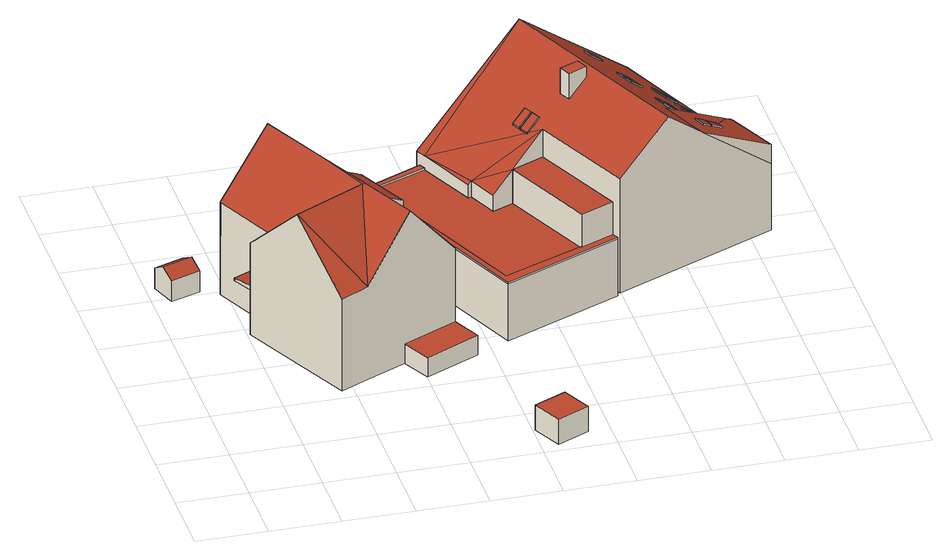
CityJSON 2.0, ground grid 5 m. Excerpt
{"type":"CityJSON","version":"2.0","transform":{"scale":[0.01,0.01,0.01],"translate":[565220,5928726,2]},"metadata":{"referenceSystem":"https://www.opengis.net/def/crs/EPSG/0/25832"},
"CityObjects":{
"building1":{"type":"Building","attributes":{"Grundfläche 2D":"4.430282","Grundhöhe NN":"3.802"},"geometry":[{"type":"Solid","lod":"3","boundaries":[[[[0,1,2,3]],[[4,0,3,5]],[[5,3,2,6,7]],[[4,5,7,8]],[[1,0,4,8,9]],[[2,1,9,6]],[[7,6,9,8]]]],"semantics":{"surfaces":[{"type":"RoofSurface"},{"type":"WallSurface"},{"type":"GroundSurface"}],"values":[[0,0,1,1,1,1,2]]}}]},
"building2":{"type":"Building","attributes":{"Grundfläche 2D":"141.175871","Grundhöhe NN":"2.529"},"children":["building2-1"],"geometry":[{"type":"Solid","lod":"3","boundaries":[[[[10,11,12,13,14,15,16,17]],[[18,19,20,21,22,23,24,25,26],[27,12,11,10,17,16,28,29,30]],[[31,21,20,32,33,34]],[[35,24,23,31]],[[22,21,31,23]],[[34,36,37,31]],[[38,35,37]],[[35,31,37]],[[39,40,41,42]],[[16,15,28]],[[13,12,27]],[[27,30,14,13]],[[28,15,14,30,29]],[[34,43,44,45,46,36]],[[32,20,19,47,48]],[[43,34,33,32,48,45,44]],[[49,38,37,36,46,50]],[[51,39,42,25,24,35,38,49,52]],[[18,26,25,42,53,47,19]],[[40,39,51,54]],[[41,40,54,55]],[[42,41,55,53]],[[54,51,52,49,50,46,45,48,47,53,55]]]],"semantics":{"surfaces":[{"type":"RoofSurface"},{"type":"WallSurface"},{"type":"GroundSurface"}],"values":[[0,0,0,0,0,0,0,0,0,1,1,1,1,1,1,1,1,1,1,1,1,1,2]]}}]},
"building2-1":{"type":"BuildingInstallation","parents":["building2"],"geometry":[{"type":"MultiSurface","lod":"3","boundaries":[[[56,43,57,58]],[[44,59,57,43]],[[59,60,58,57]],[[60,61,56,58]],[[61,44,43,56]],[[44,61,60,59]]],"semantics":{"surfaces":[{"type":"RoofSurface"},{"type":"WallSurface"},{"type":"OuterCeilingSurface"}],"values":[0,1,1,1,1,2]}}]},
"building3":{"type":"Building","attributes":{"Grundfläche 2D":"5.958845","Grundhöhe NN":"2.605"},"geometry":[{"type":"Solid","lod":"3","boundaries":[[[[62,63,64,65]],[[66,67,65,64]],[[67,68,62,65]],[[68,69,63,62]],[[69,66,64,63]],[[69,68,67,66]]]],"semantics":{"surfaces":[{"type":"RoofSurface"},{"type":"WallSurface"},{"type":"GroundSurface"}],"values":[[0,1,1,1,1,2]]}}]},
"building4":{"type":"Building","attributes":{"Grundfläche 2D":"105.476852","Grundhöhe NN":"2.474"},"geometry":[{"type":"Solid","lod":"3","boundaries":[[[[70,71,72,73,74,75,76,77,78,79]],[[80,81,82,83,84,85,86,87]],[[88,89,90,91,92]],[[87,93,74,73]],[[93,94,75,74]],[[94,95,76,75]],[[96,77,76,95]],[[96,97,78,77]],[[71,70,82,81]],[[72,71,81,80]],[[80,87,73,72]],[[98,83,90,89,99]],[[92,91,90,83,82,70,79]],[[92,79,78,88]],[[88,78,97,100,99,89]],[[94,93,101,102]],[[95,94,102,103]],[[96,95,103,104]],[[96,104,100,97]],[[83,98,105,84]],[[85,84,105,106]],[[86,85,106,107]],[[93,87,86,107,101]],[[103,102,101,107,106,105,98,99,100,104]]]],"semantics":{"surfaces":[{"type":"RoofSurface"},{"type":"WallSurface"},{"type":"GroundSurface"}],"values":[[0,0,0,1,1,1,1,1,1,1,1,1,1,1,1,1,1,1,1,1,1,1,1,2]]}}]},
"building5":{"type":"Building","attributes":{"Grundfläche 2D":"239.848304","Grundhöhe NN":"2.806"},"children":["building5-1","building5-2","building5-3","building5-4","building5-5","building5-6","building5-7","building5-8","building5-9","building5-10","building5-11","building5-12","building5-13","building5-14"],"geometry":[{"type":"MultiSurface","lod":"3","boundaries":[[[108,109,110]],[[111,109,108]],[[112,113,114,110,109,115,116],[117,118,119,120,121,122,123,124,125,126,127,117,109]],[[120,128,121]],[[120,119,129]],[[120,129,130]],[[129,131,132]],[[129,132,130]],[[133,134,135,136,137,138,113,112,116,115,139,140,141,142,143,144,145]],[[146,147,134]],[[148,149,137,136,135,134,147,150,151]],[[152,153,147]],[[151,150,147,153,148]],[[154,155,156,90,153]],[[90,148,153]],[[157,141,108,110]],[[141,140,111,108]],[[109,111,140,139,115]],[[114,113,158]],[[158,157,110,114]],[[146,134,133,145,159,160]],[[152,147,146,160,161]],[[153,152,161,162]],[[155,154,153,162,163]],[[148,90,156,155,163,164]],[[149,148,164,165]],[[138,137,149,165,166,158,113]],[[157,158,166,167]],[[141,157,167,168]],[[142,141,168,169]],[[145,144,143,142,169,170,159]],[[165,164,163,162,161,160,159,170,169,168,167,166]]],"semantics":{"surfaces":[{"type":"RoofSurface"},{"type":"WallSurface"},{"type":"GroundSurface"}],"values":[0,0,0,0,0,0,0,0,0,0,0,0,0,0,0,1,1,1,1,1,1,1,1,1,1,1,1,1,1,1,1,2]}}]},
"building5-1":{"type":"BuildingInstallation","parents":["building5"],"geometry":[{"type":"MultiSurface","lod":"3","boundaries":[[[171,172,173,174]],[[174,173,175,176]],[[171,174,176,177]],[[172,171,177,178]],[[173,172,178,175]]],"semantics":{"surfaces":[{"type":"RoofSurface"},{"type":"WallSurface"}],"values":[0,1,1,1,1]}}]},
"building5-2":{"type":"BuildingInstallation","parents":["building5"],"geometry":[{"type":"MultiSurface","lod":"3","boundaries":[[[179,180,181,182,183,184,185]],[[186,187,182,181]],[[187,188,183,182]],[[183,188,189,185,184]],[[189,190,191,186,181,180,179,185]]],"semantics":{"surfaces":[{"type":"RoofSurface"},{"type":"WallSurface"}],"values":[0,1,1,1,1]}}]},
"building5-3":{"type":"BuildingInstallation","parents":["building5"],"geometry":[{"type":"MultiSurface","lod":"3","boundaries":[[[192,193,194,195,196,197,198,199]],[[195,194,200,201,202,203,197,196]],[[203,204,198,197]],[[204,205,206,207,193,192,199,198]],[[207,200,194,193]]],"semantics":{"surfaces":[{"type":"RoofSurface"},{"type":"WallSurface"}],"values":[0,1,1,1,1]}}]},
"building5-4":{"type":"BuildingInstallation","parents":["building5"],"geometry":[{"type":"MultiSurface","lod":"3","boundaries":[[[208,209,210]],[[211,212,209,208,213,214,215]],[[216,217,210,209]],[[217,218,208,210]],[[208,218,219,220,215,214,213]],[[220,221,211,215]],[[209,212,211,221,222,216]]],"semantics":{"surfaces":[{"type":"RoofSurface"},{"type":"WallSurface"}],"values":[0,0,1,1,1,1,1]}}]},
"building5-5":{"type":"BuildingInstallation","parents":["building5"],"geometry":[{"type":"MultiSurface","lod":"3","boundaries":[[[223,224,225]],[[226,227,223,225,228]],[[229,228,225,224,230,151]],[[226,228,229,231]],[[227,226,231,232]],[[230,224,223,227,232,150]]],"semantics":{"surfaces":[{"type":"RoofSurface"},{"type":"WallSurface"}],"values":[0,0,1,1,1,1]}}]},
"building5-6":{"type":"BuildingInstallation","parents":["building5"],"geometry":[{"type":"MultiSurface","lod":"3","boundaries":[[[233,234,235,236]],[[236,235,237,238]],[[233,236,238,239]],[[234,233,239,240]],[[235,234,240,237]]],"semantics":{"surfaces":[{"type":"RoofSurface"},{"type":"WallSurface"}],"values":[0,1,1,1,1]}}]},
"building5-7":{"type":"BuildingInstallation","parents":["building5"],"geometry":[{"type":"MultiSurface","lod":"3","boundaries":[[[241,242,243,244,245,246]],[[245,247,248,241,246]],[[248,249,242,241]],[[249,250,243,242]],[[243,250,247,245,244]]],"semantics":{"surfaces":[{"type":"RoofSurface"},{"type":"WallSurface"}],"values":[0,1,1,1,1]}}]},
"building5-8":{"type":"BuildingInstallation","parents":["building5"],"geometry":[{"type":"MultiSurface","lod":"3","boundaries":[[[251,252,253,254]],[[255,256,251,254]],[[256,257,252,251]],[[253,252,257,258]],[[254,253,258,255]]],"semantics":{"surfaces":[{"type":"RoofSurface"},{"type":"WallSurface"}],"values":[0,1,1,1,1]}}]},
"building5-9":{"type":"BuildingInstallation","parents":["building5"],"geometry":[{"type":"MultiSurface","lod":"3","boundaries":[[[259,260,261,262]],[[262,261,263,264]],[[259,262,264,265]],[[260,259,265,266]],[[261,260,266,263]]],"semantics":{"surfaces":[{"type":"RoofSurface"},{"type":"WallSurface"}],"values":[0,1,1,1,1]}}]},
"building5-10":{"type":"BuildingInstallation","parents":["building5"],"geometry":[{"type":"MultiSurface","lod":"3","boundaries":[[[267,268,269,270]],[[270,269,271,272]],[[267,270,272,273]],[[268,267,273,274]],[[269,268,274,271]]],"semantics":{"surfaces":[{"type":"RoofSurface"},{"type":"WallSurface"}],"values":[0,1,1,1,1]}}]},
"building5-11":{"type":"BuildingInstallation","parents":["building5"],"geometry":[{"type":"MultiSurface","lod":"3","boundaries":[[[275,276,277]],[[278,279,280,281,282,276,283,284,285]],[[282,286,276]],[[276,286,287,277]],[[288,280,279]],[[289,290,288]],[[290,280,288]],[[275,277,117,127]],[[277,287,118,117]],[[276,275,127,126]],[[283,276,126,125]],[[284,283,125,124]],[[122,278,285,284,124,123]],[[279,278,122,121]],[[121,128,288]],[[121,288,279]],[[289,288,128,120]],[[290,289,120,130]],[[281,280,132,131]],[[290,130,132,280]],[[282,281,131,129]],[[129,119,286]],[[129,286,282]],[[287,286,119,118]]],"semantics":{"surfaces":[{"type":"RoofSurface"},{"type":"WallSurface"}],"values":[0,0,0,0,0,0,0,1,1,1,1,1,1,1,1,1,1,1,1,1,1,1,1,1]}}]},
"building5-12":{"type":"BuildingInstallation","parents":["building5"],"geometry":[{"type":"MultiSurface","lod":"3","boundaries":[[[291,292,293,294]],[[294,293,295,296]],[[296,297,291,294]],[[292,291,297,298]],[[298,295,293,292]]],"semantics":{"surfaces":[{"type":"RoofSurface"},{"type":"WallSurface"}],"values":[0,1,1,1,1]}}]},
"building5-13":{"type":"BuildingInstallation","parents":["building5"],"geometry":[{"type":"MultiSurface","lod":"3","boundaries":[[[299,300,301,302]],[[302,301,303,304]],[[299,302,304,305]],[[300,299,305,306]],[[301,300,306,303]]],"semantics":{"surfaces":[{"type":"RoofSurface"},{"type":"WallSurface"}],"values":[0,1,1,1,1]}}]},
"building5-14":{"type":"BuildingInstallation","parents":["building5"],"geometry":[{"type":"MultiSurface","lod":"3","boundaries":[[[307,308,309,310]],[[311,312,308,307]],[[313,314,310,309]],[[314,311,307,310]],[[312,313,309,308]],[[312,311,314,313]]],"semantics":{"surfaces":[{"type":"RoofSurface"},{"type":"WallSurface"},{"type":"OuterCeilingSurface"}],"values":[0,1,1,1,1,2]}}]},
"building6":{"type":"Building","attributes":{"Grundfläche 2D":"7.611445","Grundhöhe NN":"3.278"},"geometry":[{"type":"Solid","lod":"3","boundaries":[[[[315,316,317,318]],[[316,315,319,320]],[[317,316,320,321]],[[318,317,321,322]],[[315,318,322,319]],[[320,319,322,321]]]],"semantics":{"surfaces":[{"type":"RoofSurface"},{"type":"WallSurface"},{"type":"GroundSurface"}],"values":[[0,1,1,1,1,2]]}}]}
},
"vertices":[
[40,2344,397],[72,2252,339],[282,2325,339],[250,2416,397],[6,2440,339],[216,2513,339],[282,2325,180],[216,2513,180],[6,2440,180],[72,2252,180],
[1348,1850,1049],[1366,1812,1049],[1372,1800,1049],[1543,1881,944],[1541,1884,944],[1359,2270,944],[1185,2188,1050],[1300,1948,1050],[1412,2295,764],[1171,2800,764],[823,2633,1204],[1063,2130,1204],[1239,1759,1204],[1248,1741,1204],[1443,1332,1204],[1793,1500,764],[1598,1907,764],[1543,1881,834],[1359,2270,832],[1386,2213,832],[1541,1884,834],[1231,1755,1194],[456,2458,764],[596,2154,758],[667,1997,755],[1115,1175,764],[517,1921,755],[719,1489,1194],[917,1081,755],[1402,1312,202],[1501,1105,202],[1892,1293,202],[1793,1500,202],[667,1997,415],[667,1997,380],[667,1997,53],[517,1921,53],[1171,2800,53],[456,2458,53],[917,1081,53],[719,1489,53],[1402,1312,53],[1115,1175,53],[1793,1500,53],[1501,1105,53],[1892,1293,53],
[532,1929,415],[596,2154,400],[453,2087,400],[596,2154,380],[453,2087,380],[532,1929,380],
[2340,164,252],[2239,376,252],[2010,268,252],[2111,55,252],[2010,268,60],[2111,55,60],[2340,164,60],[2239,376,60],
[2712,1741,495],[2139,1507,495],[1585,2800,495],[1971,2957,495],[1951,3001,495],[1536,2817,495],[2132,1421,495],[2970,1789,495],[2949,1834,495],[2716,1731,495],[1585,2800,482],[2139,1507,482],[2712,1741,482],[2420,2400,482],[2273,2335,482],[2178,2549,482],[2156,2539,482],[1971,2957,482],[2949,1834,742],[2653,2504,742],[2420,2400,742],[2712,1741,742],[2716,1731,742],[1951,3001,482],[1536,2817,482],[2132,1421,482],[2970,1789,482],[2949,1834,482],[2420,2400,47],[2653,2504,47],[2949,1834,47],[1951,3001,47],[1536,2817,47],[2132,1421,47],[2970,1789,47],[2273,2335,47],[2178,2549,47],[2156,2539,47],
[3973,2641,737],[3929,2641,758],[3973,2640,737],[3965,2658,737],[3597,2088,1047],[3614,2045,1048],[4140,2278,737],[3465,2427,1036],[3574,2148,1045],[3802,2388,878],[3824,2340,878],[3744,2304,926],[3738,2292,931],[3735,2291,933],[3678,2264,968],[3674,2271,968],[3641,2343,968],[3702,2371,931],[3707,2360,931],[3796,2401,878],[3736,2291,933],[3744,2303,926],[3738,2293,931],[3735,2299,931],[3738,2294,931],[3046,3521,995],[2722,3378,1274],[2999,2741,1274],[3036,2657,1274],[3354,1929,1274],[3549,2016,1105],[3929,2641,630],[3965,2658,599],[3973,2641,598],[4026,2664,552],[4019,2682,552],[3814,3144,556],[3548,3743,562],[1938,3030,590],[1971,2957,588],[2653,2504,952],[2981,1764,954],[2554,2569,899],[2567,2561,906],[2156,2539,582],[2178,2549,602],[2249,2388,603],[2273,2335,603],[2297,2346,626],[3973,2640,598],[4140,2278,592],[3548,3743,81],[1938,3030,81],[2156,2539,81],[2178,2549,81],[2273,2335,81],[2653,2504,81],[2981,1764,81],[4140,2278,81],[3973,2640,81],[3973,2641,81],[4026,2664,81],[4019,2682,81],
[3662,2942,740],[3691,2877,739],[3779,2916,663],[3751,2981,663],[3779,2916,653],[3751,2981,653],[3662,2942,730],[3691,2877,729],
[3570,3160,739],[3571,3158,739],[3594,3105,738],[3682,3145,662],[3653,3209,663],[3593,3183,715],[3565,3170,739],[3594,3105,728],[3682,3145,652],[3653,3209,652],[3565,3170,728],[3570,3160,728],[3571,3158,728],
[3626,3027,740],[3627,3026,740],[3715,3065,663],[3709,3078,663],[3704,3090,664],[3686,3129,664],[3598,3091,740],[3620,3040,740],[3715,3065,653],[3709,3078,653],[3704,3090,654],[3686,3129,654],[3598,3091,730],[3620,3040,730],[3626,3027,730],[3627,3026,730],
[3331,2980,969],[3419,3018,893],[3419,3019,893],[3448,2954,892],[3444,2962,892],[3345,2948,969],[3358,2919,968],[3360,2915,968],[3419,3018,882],[3419,3019,882],[3331,2980,959],[3358,2919,958],[3360,2915,958],[3448,2954,882],[3444,2962,882],
[2554,2569,909],[2559,2557,909],[2567,2561,916],[2623,2664,990],[2530,2623,908],[2652,2598,991],[2652,2598,981],[2559,2557,899],[2623,2664,980],[2530,2623,898],
[3495,2600,969],[3524,2535,968],[3612,2574,892],[3583,2639,892],[3612,2574,882],[3583,2639,882],[3495,2600,959],[3524,2535,958],
[3383,3089,897],[3298,3051,971],[3324,2990,970],[3366,3009,934],[3410,3028,896],[3406,3038,896],[3410,3028,886],[3383,3089,886],[3298,3051,960],[3324,2990,960],
[3549,2718,892],[3461,2679,969],[3490,2614,968],[3578,2653,892],[3578,2653,882],[3549,2718,882],[3461,2679,959],[3490,2614,958],
[3162,3368,969],[3191,3303,968],[3279,3342,892],[3251,3407,893],[3279,3342,882],[3251,3407,882],[3162,3368,959],[3191,3303,958],
[3697,2863,740],[3725,2798,739],[3813,2837,663],[3785,2902,663],[3813,2837,653],[3785,2902,653],[3697,2863,730],[3725,2798,729],
[3796,2401,888],[3707,2360,943],[3802,2388,888],[3678,2264,978],[3735,2291,943],[3738,2294,941],[3735,2299,942],[3744,2303,936],[3702,2371,943],[3641,2343,980],[3674,2271,978],[3745,2304,936],[3824,2340,887],[3736,2291,943],[3738,2292,941],[3738,2293,941],
[2809,2656,1307],[2848,2572,1307],[2982,2633,1307],[2944,2717,1307],[2982,2633,1228],[2944,2717,1227],[2809,2656,1112],[2848,2572,1113],
[2526,2635,909],[2619,2676,990],[2592,2737,989],[2499,2696,908],[2592,2737,979],[2499,2696,898],[2526,2635,899],[2619,2676,980],
[2991,3646,510],[2697,3517,510],[2753,3391,510],[3046,3521,510],[2991,3646,490],[2697,3517,490],[2753,3391,490],[3046,3521,490],
[3737,3318,424],[3862,3374,424],[3636,3882,424],[3511,3827,424],[3737,3318,128],[3862,3374,128],[3636,3882,128],[3511,3827,128]
]}
